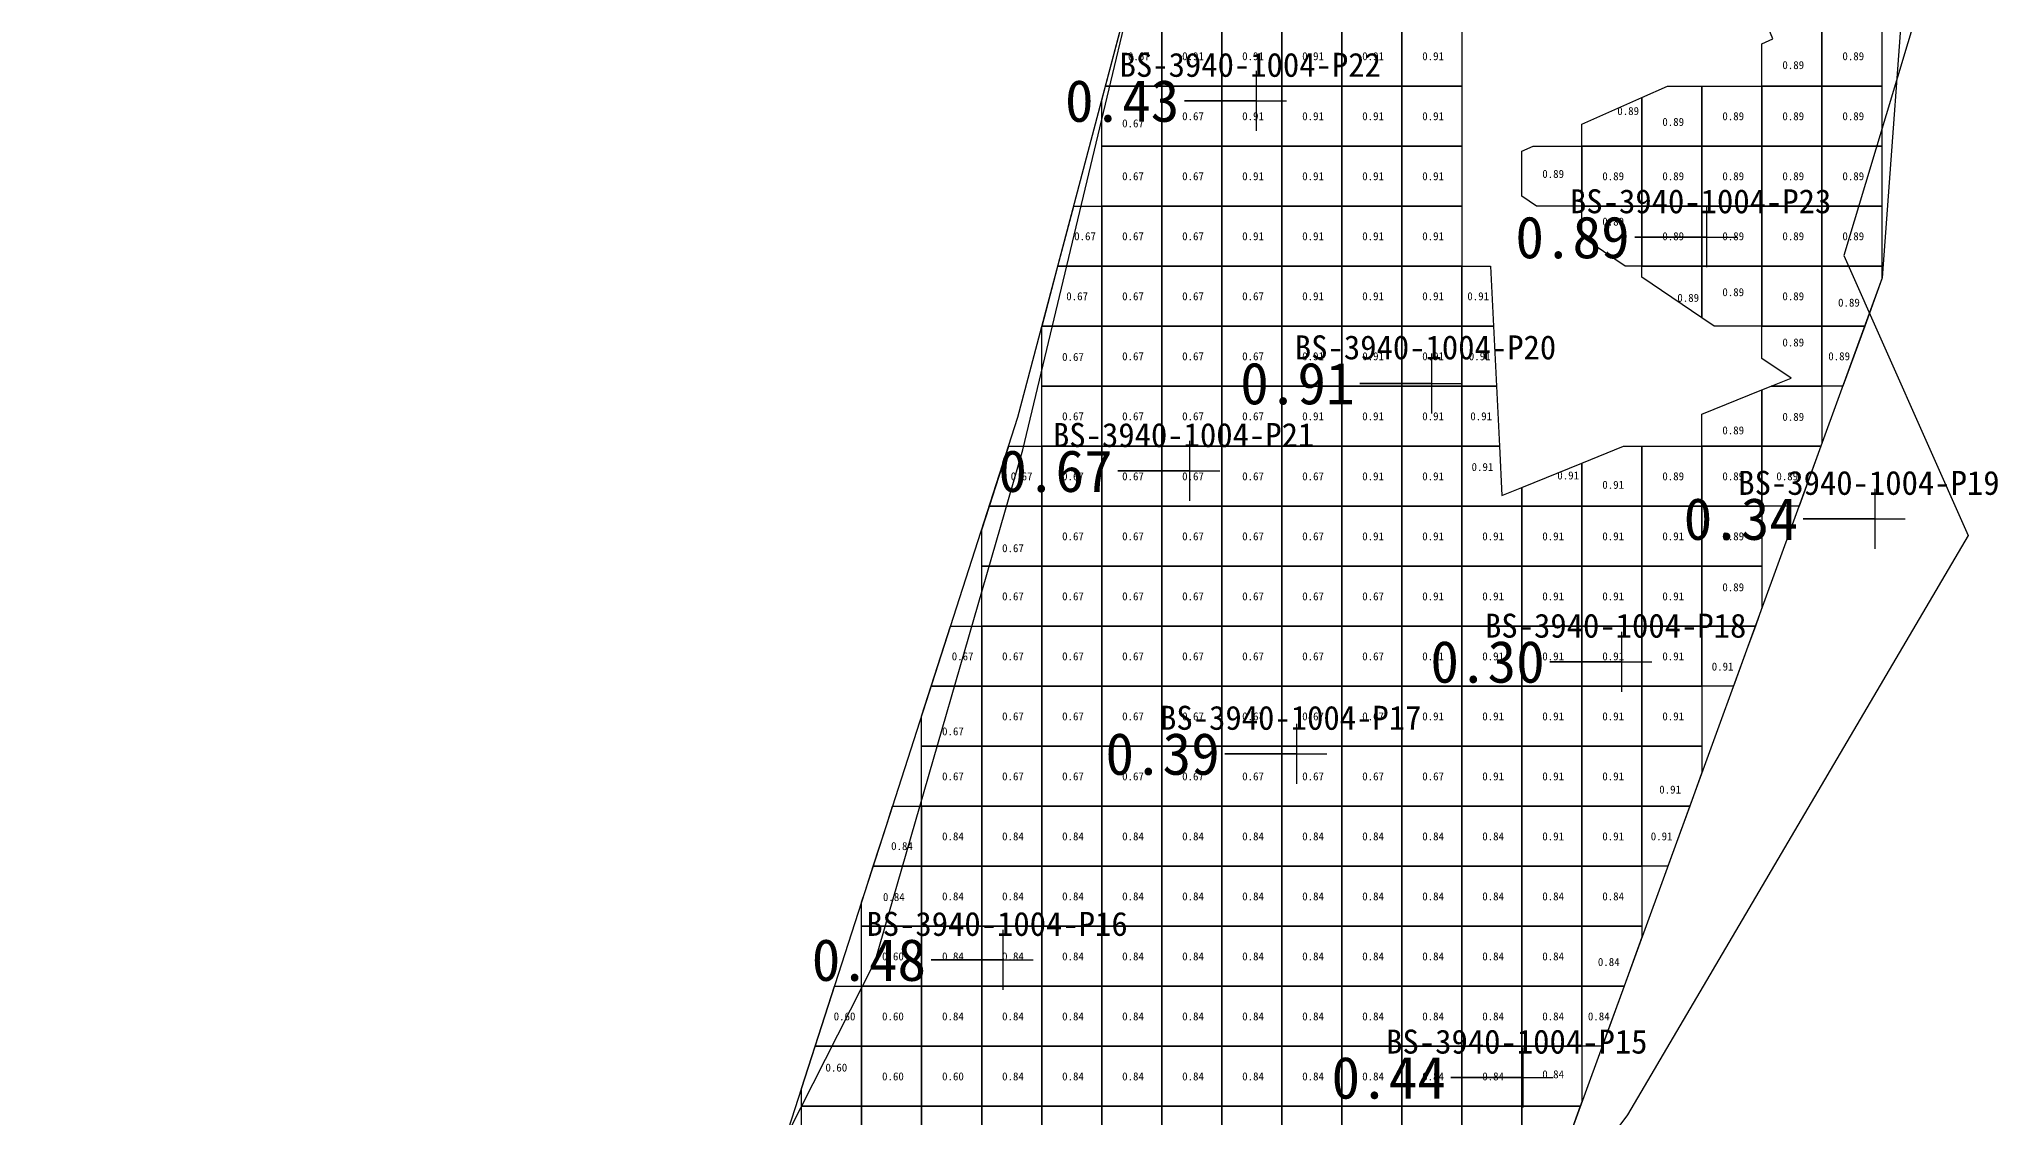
# Model space of a CAD drawing. Header units: metres. Extents: x 470001 to 470179, y 4349637 to 4349749.
# Drawn here: x 470083.89 to 470116.52, y 4349689.95 to 4349707.93 of the extents above; entities that cross this region are included whole.
import ezdxf

# ---------------------------------------------------------------- set-up
doc = ezdxf.new("R2010")
doc.units = ezdxf.units.M
for name, color, linetype in [('0.500-1.000', 4, 'Continuous'), ('点', 7, 'Continuous'), ('爆区方格网', 7, 'Continuous'), ('综合图_历史矿块', 7, 'Continuous'), ('钻孔', 7, 'Continuous')]:
    doc.layers.add(name, color=color, linetype=linetype)
doc.styles.add('CN_TTF', font='simsunb.ttf')

msp = doc.modelspace()

# ---------------------------------------------------------------- linework, layer by layer
at = {"layer": '0.500-1.000', "color": 4, "lineweight": 30}
msp.add_lwpolyline([(470115.02, 4349709.778), (470114.596, 4349703.947), (470112.357, 4349697.804), (470110.9, 4349693.805), (470109.256, 4349689.295), (470107.801, 4349685.302), (470109.44, 4349681.278), (470103.349, 4349671.136), (470102.529, 4349671.263), (470096.438, 4349661.24), (470092.908, 4349655.501), (470087.319, 4349648.986), (470083.889, 4349651.991), (470083.889, 4349651.991), (470087.36, 4349656.288), (470085.709, 4349659.311), (470086.734, 4349659.852), (470090.14, 4349670.42), (470092.357, 4349677.3), (470094.487, 4349683.908), (470097.651, 4349693.726), (470098.004, 4349694.823), (470100.197, 4349701.627), (470101.938, 4349708.218)], dxfattribs=at)
at = {"layer": '点', "color": 138, "true_color": 0x004c4c}
for p, q in [((470104.17, 4349706.399), (470104.17, 4349707.399)), ((470103.67, 4349706.899), (470104.67, 4349706.899)), ((470111.674, 4349704.125), (470111.674, 4349705.125)), ((470111.174, 4349704.625), (470112.174, 4349704.625)), ((470107.09, 4349701.691), (470107.09, 4349702.691)), ((470106.59, 4349702.191), (470107.59, 4349702.191)), ((470103.06, 4349700.231), (470103.06, 4349701.231)), ((470102.56, 4349700.731), (470103.56, 4349700.731)), ((470114.478, 4349699.433), (470114.478, 4349700.433)), ((470113.978, 4349699.933), (470114.978, 4349699.933)), ((470110.258, 4349697.053), (470110.258, 4349698.053)), ((470109.758, 4349697.553), (470110.758, 4349697.553)), ((470104.844, 4349695.518), (470104.844, 4349696.518)), ((470104.344, 4349696.018), (470105.344, 4349696.018)), ((470099.951, 4349692.084), (470099.951, 4349693.084)), ((470099.451, 4349692.584), (470100.451, 4349692.584)), ((470108.611, 4349690.122), (470108.611, 4349691.122)), ((470108.111, 4349690.622), (470109.111, 4349690.622))]:
    msp.add_line(p, q, dxfattribs=at)
at = {"layer": '爆区方格网', "color": 4}
for points in [[(470102.592, 4349708.146), (470102.592, 4349707.146), (470101.655, 4349707.146), (470101.919, 4349708.146), (470102.592, 4349708.146)], [(470102.592, 4349707.146), (470102.592, 4349708.146), (470103.592, 4349708.146), (470103.592, 4349707.146), (470102.592, 4349707.146)], [(470103.592, 4349707.146), (470103.592, 4349708.146), (470104.592, 4349708.146), (470104.592, 4349707.146), (470103.592, 4349707.146)], [(470104.592, 4349707.146), (470104.592, 4349708.146), (470105.592, 4349708.146), (470105.592, 4349707.146), (470104.592, 4349707.146)], [(470105.592, 4349707.146), (470105.592, 4349708.146), (470106.592, 4349708.146), (470106.592, 4349707.146), (470105.592, 4349707.146)], [(470106.592, 4349707.146), (470106.592, 4349708.146), (470107.592, 4349708.146), (470107.592, 4349707.146), (470106.592, 4349707.146)], [(470113.592, 4349708.146), (470113.592, 4349707.146), (470112.592, 4349707.146), (470112.592, 4349707.85), (470112.774, 4349707.931), (470112.682, 4349708.146), (470113.592, 4349708.146)], [(470113.592, 4349707.146), (470113.592, 4349708.146), (470114.592, 4349708.146), (470114.592, 4349707.146), (470113.592, 4349707.146)], [(470102.592, 4349707.146), (470102.592, 4349706.146), (470101.592, 4349706.146), (470101.592, 4349706.908), (470101.655, 4349707.146), (470102.592, 4349707.146)], [(470102.592, 4349706.146), (470102.592, 4349707.146), (470103.592, 4349707.146), (470103.592, 4349706.146), (470102.592, 4349706.146)], [(470103.592, 4349706.146), (470103.592, 4349707.146), (470104.592, 4349707.146), (470104.592, 4349706.146), (470103.592, 4349706.146)], [(470104.592, 4349706.146), (470104.592, 4349707.146), (470105.592, 4349707.146), (470105.592, 4349706.146), (470104.592, 4349706.146)], [(470105.592, 4349706.146), (470105.592, 4349707.146), (470106.592, 4349707.146), (470106.592, 4349706.146), (470105.592, 4349706.146)], [(470106.592, 4349706.146), (470106.592, 4349707.146), (470107.592, 4349707.146), (470107.592, 4349706.146), (470106.592, 4349706.146)], [(470111.592, 4349707.146), (470111.592, 4349706.146), (470110.592, 4349706.146), (470110.592, 4349706.955), (470111.017, 4349707.146), (470111.592, 4349707.146)], [(470111.592, 4349706.146), (470111.592, 4349707.146), (470112.592, 4349707.146), (470112.592, 4349706.146), (470111.592, 4349706.146)], [(470112.592, 4349706.146), (470112.592, 4349707.146), (470113.592, 4349707.146), (470113.592, 4349706.146), (470112.592, 4349706.146)], [(470113.592, 4349706.146), (470113.592, 4349707.146), (470114.592, 4349707.146), (470114.592, 4349706.146), (470113.592, 4349706.146)], [(470110.592, 4349706.146), (470109.592, 4349706.146), (470109.592, 4349706.508), (470110.592, 4349706.955), (470110.592, 4349706.146)], [(470101.592, 4349705.146), (470101.592, 4349706.146), (470102.592, 4349706.146), (470102.592, 4349705.146), (470101.592, 4349705.146)], [(470102.592, 4349705.146), (470102.592, 4349706.146), (470103.592, 4349706.146), (470103.592, 4349705.146), (470102.592, 4349705.146)], [(470103.592, 4349705.146), (470103.592, 4349706.146), (470104.592, 4349706.146), (470104.592, 4349705.146), (470103.592, 4349705.146)], [(470104.592, 4349705.146), (470104.592, 4349706.146), (470105.592, 4349706.146), (470105.592, 4349705.146), (470104.592, 4349705.146)], [(470105.592, 4349705.146), (470105.592, 4349706.146), (470106.592, 4349706.146), (470106.592, 4349705.146), (470105.592, 4349705.146)], [(470106.592, 4349705.146), (470106.592, 4349706.146), (470107.592, 4349706.146), (470107.592, 4349705.146), (470106.592, 4349705.146)], [(470109.592, 4349706.146), (470109.592, 4349705.146), (470108.834, 4349705.146), (470108.592, 4349705.309), (470108.592, 4349706.061), (470108.781, 4349706.146), (470109.592, 4349706.146)], [(470109.592, 4349705.146), (470109.592, 4349706.146), (470110.592, 4349706.146), (470110.592, 4349705.146), (470109.592, 4349705.146)], [(470110.592, 4349705.146), (470110.592, 4349706.146), (470111.592, 4349706.146), (470111.592, 4349705.146), (470110.592, 4349705.146)], [(470111.592, 4349705.146), (470111.592, 4349706.146), (470112.592, 4349706.146), (470112.592, 4349705.146), (470111.592, 4349705.146)], [(470112.592, 4349705.146), (470112.592, 4349706.146), (470113.592, 4349706.146), (470113.592, 4349705.146), (470112.592, 4349705.146)], [(470113.592, 4349705.146), (470113.592, 4349706.146), (470114.592, 4349706.146), (470114.592, 4349705.146), (470113.592, 4349705.146)], [(470101.592, 4349705.146), (470101.592, 4349704.146), (470100.862, 4349704.146), (470101.126, 4349705.146), (470101.592, 4349705.146)], [(470101.592, 4349704.146), (470101.592, 4349705.146), (470102.592, 4349705.146), (470102.592, 4349704.146), (470101.592, 4349704.146)], [(470102.592, 4349704.146), (470102.592, 4349705.146), (470103.592, 4349705.146), (470103.592, 4349704.146), (470102.592, 4349704.146)], [(470103.592, 4349704.146), (470103.592, 4349705.146), (470104.592, 4349705.146), (470104.592, 4349704.146), (470103.592, 4349704.146)], [(470104.592, 4349704.146), (470104.592, 4349705.146), (470105.592, 4349705.146), (470105.592, 4349704.146), (470104.592, 4349704.146)], [(470105.592, 4349704.146), (470105.592, 4349705.146), (470106.592, 4349705.146), (470106.592, 4349704.146), (470105.592, 4349704.146)], [(470106.592, 4349704.146), (470106.592, 4349705.146), (470107.592, 4349705.146), (470107.592, 4349704.146), (470106.592, 4349704.146)], [(470109.592, 4349705.146), (470110.592, 4349705.146), (470110.592, 4349704.146), (470110.314, 4349704.146), (470109.592, 4349704.634), (470109.592, 4349705.146)], [(470110.592, 4349704.146), (470110.592, 4349705.146), (470111.592, 4349705.146), (470111.592, 4349704.146), (470110.592, 4349704.146)], [(470111.592, 4349704.146), (470111.592, 4349705.146), (470112.592, 4349705.146), (470112.592, 4349704.146), (470111.592, 4349704.146)], [(470112.592, 4349704.146), (470112.592, 4349705.146), (470113.592, 4349705.146), (470113.592, 4349704.146), (470112.592, 4349704.146)], [(470113.592, 4349704.146), (470113.592, 4349705.146), (470114.592, 4349705.146), (470114.592, 4349704.146), (470113.592, 4349704.146)], [(470101.592, 4349704.146), (470101.592, 4349703.146), (470100.598, 4349703.146), (470100.862, 4349704.146), (470101.592, 4349704.146)], [(470101.592, 4349703.146), (470101.592, 4349704.146), (470102.592, 4349704.146), (470102.592, 4349703.146), (470101.592, 4349703.146)], [(470102.592, 4349703.146), (470102.592, 4349704.146), (470103.592, 4349704.146), (470103.592, 4349703.146), (470102.592, 4349703.146)], [(470103.592, 4349703.146), (470103.592, 4349704.146), (470104.592, 4349704.146), (470104.592, 4349703.146), (470103.592, 4349703.146)], [(470104.592, 4349703.146), (470104.592, 4349704.146), (470105.592, 4349704.146), (470105.592, 4349703.146), (470104.592, 4349703.146)], [(470105.592, 4349703.146), (470105.592, 4349704.146), (470106.592, 4349704.146), (470106.592, 4349703.146), (470105.592, 4349703.146)], [(470106.592, 4349703.146), (470106.592, 4349704.146), (470107.592, 4349704.146), (470107.592, 4349703.146), (470106.592, 4349703.146)], [(470107.592, 4349703.146), (470107.592, 4349704.146), (470108.069, 4349704.146), (470108.119, 4349703.146), (470107.592, 4349703.146)], [(470110.592, 4349704.146), (470111.592, 4349704.146), (470111.592, 4349703.282), (470110.592, 4349703.958), (470110.592, 4349704.146)], [(470111.592, 4349704.146), (470112.592, 4349704.146), (470112.592, 4349703.146), (470111.794, 4349703.146), (470111.592, 4349703.282), (470111.592, 4349704.146)], [(470112.592, 4349703.146), (470112.592, 4349704.146), (470113.592, 4349704.146), (470113.592, 4349703.146), (470112.592, 4349703.146)], [(470113.592, 4349703.146), (470113.592, 4349704.146), (470114.592, 4349704.146), (470114.592, 4349703.935), (470114.304, 4349703.146), (470113.592, 4349703.146)], [(470101.592, 4349703.146), (470101.592, 4349702.146), (470100.592, 4349702.146), (470100.592, 4349703.122), (470100.598, 4349703.146), (470101.592, 4349703.146)], [(470101.592, 4349702.146), (470101.592, 4349703.146), (470102.592, 4349703.146), (470102.592, 4349702.146), (470101.592, 4349702.146)], [(470102.592, 4349702.146), (470102.592, 4349703.146), (470103.592, 4349703.146), (470103.592, 4349702.146), (470102.592, 4349702.146)], [(470103.592, 4349702.146), (470103.592, 4349703.146), (470104.592, 4349703.146), (470104.592, 4349702.146), (470103.592, 4349702.146)], [(470104.592, 4349702.146), (470104.592, 4349703.146), (470105.592, 4349703.146), (470105.592, 4349702.146), (470104.592, 4349702.146)], [(470105.592, 4349702.146), (470105.592, 4349703.146), (470106.592, 4349703.146), (470106.592, 4349702.146), (470105.592, 4349702.146)], [(470106.592, 4349702.146), (470106.592, 4349703.146), (470107.592, 4349703.146), (470107.592, 4349702.146), (470106.592, 4349702.146)], [(470107.592, 4349702.146), (470107.592, 4349703.146), (470108.119, 4349703.146), (470108.169, 4349702.146), (470107.592, 4349702.146)], [(470112.592, 4349703.146), (470113.592, 4349703.146), (470113.592, 4349702.146), (470112.748, 4349702.146), (470113.076, 4349702.279), (470112.592, 4349702.606), (470112.592, 4349703.146)], [(470113.592, 4349702.146), (470113.592, 4349703.146), (470114.304, 4349703.146), (470113.94, 4349702.146), (470113.592, 4349702.146)], [(470100.592, 4349701.146), (470100.592, 4349702.146), (470101.592, 4349702.146), (470101.592, 4349701.146), (470100.592, 4349701.146)], [(470101.592, 4349701.146), (470101.592, 4349702.146), (470102.592, 4349702.146), (470102.592, 4349701.146), (470101.592, 4349701.146)], [(470102.592, 4349701.146), (470102.592, 4349702.146), (470103.592, 4349702.146), (470103.592, 4349701.146), (470102.592, 4349701.146)], [(470103.592, 4349701.146), (470103.592, 4349702.146), (470104.592, 4349702.146), (470104.592, 4349701.146), (470103.592, 4349701.146)], [(470104.592, 4349701.146), (470104.592, 4349702.146), (470105.592, 4349702.146), (470105.592, 4349701.146), (470104.592, 4349701.146)], [(470105.592, 4349701.146), (470105.592, 4349702.146), (470106.592, 4349702.146), (470106.592, 4349701.146), (470105.592, 4349701.146)], [(470106.592, 4349701.146), (470106.592, 4349702.146), (470107.592, 4349702.146), (470107.592, 4349701.146), (470106.592, 4349701.146)], [(470107.592, 4349701.146), (470107.592, 4349702.146), (470108.169, 4349702.146), (470108.218, 4349701.146), (470107.592, 4349701.146)], [(470112.592, 4349701.146), (470111.592, 4349701.146), (470111.592, 4349701.676), (470112.592, 4349702.082), (470112.592, 4349701.146)], [(470113.592, 4349702.146), (470113.592, 4349701.191), (470113.575, 4349701.146), (470112.592, 4349701.146), (470112.592, 4349702.082), (470112.748, 4349702.146), (470113.592, 4349702.146)], [(470100.592, 4349701.146), (470100.592, 4349700.146), (470099.72, 4349700.146), (470100.042, 4349701.146), (470100.592, 4349701.146)], [(470100.592, 4349700.146), (470100.592, 4349701.146), (470101.592, 4349701.146), (470101.592, 4349700.146), (470100.592, 4349700.146)], [(470101.592, 4349700.146), (470101.592, 4349701.146), (470102.592, 4349701.146), (470102.592, 4349700.146), (470101.592, 4349700.146)], [(470102.592, 4349700.146), (470102.592, 4349701.146), (470103.592, 4349701.146), (470103.592, 4349700.146), (470102.592, 4349700.146)], [(470103.592, 4349700.146), (470103.592, 4349701.146), (470104.592, 4349701.146), (470104.592, 4349700.146), (470103.592, 4349700.146)], [(470104.592, 4349700.146), (470104.592, 4349701.146), (470105.592, 4349701.146), (470105.592, 4349700.146), (470104.592, 4349700.146)], [(470105.592, 4349700.146), (470105.592, 4349701.146), (470106.592, 4349701.146), (470106.592, 4349700.146), (470105.592, 4349700.146)], [(470106.592, 4349700.146), (470106.592, 4349701.146), (470107.592, 4349701.146), (470107.592, 4349700.146), (470106.592, 4349700.146)], [(470108.592, 4349700.146), (470107.592, 4349700.146), (470107.592, 4349701.146), (470108.218, 4349701.146), (470108.259, 4349700.321), (470108.592, 4349700.457), (470108.592, 4349700.146)], [(470110.592, 4349701.146), (470110.592, 4349700.146), (470109.592, 4349700.146), (470109.592, 4349700.863), (470110.287, 4349701.146), (470110.592, 4349701.146)], [(470110.592, 4349700.146), (470110.592, 4349701.146), (470111.592, 4349701.146), (470111.592, 4349700.146), (470110.592, 4349700.146)], [(470111.592, 4349700.146), (470111.592, 4349701.146), (470112.592, 4349701.146), (470112.592, 4349700.146), (470111.592, 4349700.146)], [(470112.592, 4349700.146), (470112.592, 4349701.146), (470113.575, 4349701.146), (470113.211, 4349700.146), (470112.592, 4349700.146)], [(470109.592, 4349700.146), (470108.592, 4349700.146), (470108.592, 4349700.457), (470109.592, 4349700.863), (470109.592, 4349700.146)], [(470100.592, 4349700.146), (470100.592, 4349699.146), (470099.592, 4349699.146), (470099.592, 4349699.75), (470099.72, 4349700.146), (470100.592, 4349700.146)], [(470100.592, 4349699.146), (470100.592, 4349700.146), (470101.592, 4349700.146), (470101.592, 4349699.146), (470100.592, 4349699.146)], [(470101.592, 4349699.146), (470101.592, 4349700.146), (470102.592, 4349700.146), (470102.592, 4349699.146), (470101.592, 4349699.146)], [(470102.592, 4349699.146), (470102.592, 4349700.146), (470103.592, 4349700.146), (470103.592, 4349699.146), (470102.592, 4349699.146)], [(470103.592, 4349699.146), (470103.592, 4349700.146), (470104.592, 4349700.146), (470104.592, 4349699.146), (470103.592, 4349699.146)], [(470104.592, 4349699.146), (470104.592, 4349700.146), (470105.592, 4349700.146), (470105.592, 4349699.146), (470104.592, 4349699.146)], [(470105.592, 4349699.146), (470105.592, 4349700.146), (470106.592, 4349700.146), (470106.592, 4349699.146), (470105.592, 4349699.146)], [(470106.592, 4349699.146), (470106.592, 4349700.146), (470107.592, 4349700.146), (470107.592, 4349699.146), (470106.592, 4349699.146)], [(470107.592, 4349699.146), (470107.592, 4349700.146), (470108.592, 4349700.146), (470108.592, 4349699.146), (470107.592, 4349699.146)], [(470108.592, 4349699.146), (470108.592, 4349700.146), (470109.592, 4349700.146), (470109.592, 4349699.146), (470108.592, 4349699.146)], [(470109.592, 4349699.146), (470109.592, 4349700.146), (470110.592, 4349700.146), (470110.592, 4349699.146), (470109.592, 4349699.146)], [(470110.592, 4349699.146), (470110.592, 4349700.146), (470111.592, 4349700.146), (470111.592, 4349699.146), (470110.592, 4349699.146)], [(470111.592, 4349699.146), (470111.592, 4349700.146), (470112.592, 4349700.146), (470112.592, 4349699.146), (470111.592, 4349699.146)], [(470099.592, 4349698.146), (470099.592, 4349699.146), (470100.592, 4349699.146), (470100.592, 4349698.146), (470099.592, 4349698.146)], [(470100.592, 4349698.146), (470100.592, 4349699.146), (470101.592, 4349699.146), (470101.592, 4349698.146), (470100.592, 4349698.146)], [(470101.592, 4349698.146), (470101.592, 4349699.146), (470102.592, 4349699.146), (470102.592, 4349698.146), (470101.592, 4349698.146)], [(470102.592, 4349698.146), (470102.592, 4349699.146), (470103.592, 4349699.146), (470103.592, 4349698.146), (470102.592, 4349698.146)], [(470103.592, 4349698.146), (470103.592, 4349699.146), (470104.592, 4349699.146), (470104.592, 4349698.146), (470103.592, 4349698.146)], [(470104.592, 4349698.146), (470104.592, 4349699.146), (470105.592, 4349699.146), (470105.592, 4349698.146), (470104.592, 4349698.146)], [(470105.592, 4349698.146), (470105.592, 4349699.146), (470106.592, 4349699.146), (470106.592, 4349698.146), (470105.592, 4349698.146)], [(470106.592, 4349698.146), (470106.592, 4349699.146), (470107.592, 4349699.146), (470107.592, 4349698.146), (470106.592, 4349698.146)], [(470107.592, 4349698.146), (470107.592, 4349699.146), (470108.592, 4349699.146), (470108.592, 4349698.146), (470107.592, 4349698.146)], [(470108.592, 4349698.146), (470108.592, 4349699.146), (470109.592, 4349699.146), (470109.592, 4349698.146), (470108.592, 4349698.146)], [(470109.592, 4349698.146), (470109.592, 4349699.146), (470110.592, 4349699.146), (470110.592, 4349698.146), (470109.592, 4349698.146)], [(470110.592, 4349698.146), (470110.592, 4349699.146), (470111.592, 4349699.146), (470111.592, 4349698.146), (470110.592, 4349698.146)], [(470111.592, 4349698.146), (470111.592, 4349699.146), (470112.592, 4349699.146), (470112.592, 4349698.448), (470112.482, 4349698.146), (470111.592, 4349698.146)], [(470099.592, 4349698.146), (470099.592, 4349697.146), (470098.753, 4349697.146), (470099.075, 4349698.146), (470099.592, 4349698.146)], [(470099.592, 4349697.146), (470099.592, 4349698.146), (470100.592, 4349698.146), (470100.592, 4349697.146), (470099.592, 4349697.146)], [(470100.592, 4349697.146), (470100.592, 4349698.146), (470101.592, 4349698.146), (470101.592, 4349697.146), (470100.592, 4349697.146)], [(470101.592, 4349697.146), (470101.592, 4349698.146), (470102.592, 4349698.146), (470102.592, 4349697.146), (470101.592, 4349697.146)], [(470102.592, 4349697.146), (470102.592, 4349698.146), (470103.592, 4349698.146), (470103.592, 4349697.146), (470102.592, 4349697.146)], [(470103.592, 4349697.146), (470103.592, 4349698.146), (470104.592, 4349698.146), (470104.592, 4349697.146), (470103.592, 4349697.146)], [(470104.592, 4349697.146), (470104.592, 4349698.146), (470105.592, 4349698.146), (470105.592, 4349697.146), (470104.592, 4349697.146)], [(470105.592, 4349697.146), (470105.592, 4349698.146), (470106.592, 4349698.146), (470106.592, 4349697.146), (470105.592, 4349697.146)], [(470106.592, 4349697.146), (470106.592, 4349698.146), (470107.592, 4349698.146), (470107.592, 4349697.146), (470106.592, 4349697.146)], [(470107.592, 4349697.146), (470107.592, 4349698.146), (470108.592, 4349698.146), (470108.592, 4349697.146), (470107.592, 4349697.146)], [(470108.592, 4349697.146), (470108.592, 4349698.146), (470109.592, 4349698.146), (470109.592, 4349697.146), (470108.592, 4349697.146)], [(470109.592, 4349697.146), (470109.592, 4349698.146), (470110.592, 4349698.146), (470110.592, 4349697.146), (470109.592, 4349697.146)], [(470110.592, 4349697.146), (470110.592, 4349698.146), (470111.592, 4349698.146), (470111.592, 4349697.146), (470110.592, 4349697.146)], [(470111.592, 4349697.146), (470111.592, 4349698.146), (470112.482, 4349698.146), (470112.357, 4349697.804), (470112.117, 4349697.146), (470111.592, 4349697.146)], [(470099.592, 4349697.146), (470099.592, 4349696.146), (470098.592, 4349696.146), (470098.592, 4349696.647), (470098.753, 4349697.146), (470099.592, 4349697.146)], [(470099.592, 4349696.146), (470099.592, 4349697.146), (470100.592, 4349697.146), (470100.592, 4349696.146), (470099.592, 4349696.146)], [(470100.592, 4349696.146), (470100.592, 4349697.146), (470101.592, 4349697.146), (470101.592, 4349696.146), (470100.592, 4349696.146)], [(470101.592, 4349696.146), (470101.592, 4349697.146), (470102.592, 4349697.146), (470102.592, 4349696.146), (470101.592, 4349696.146)], [(470102.592, 4349696.146), (470102.592, 4349697.146), (470103.592, 4349697.146), (470103.592, 4349696.146), (470102.592, 4349696.146)], [(470103.592, 4349696.146), (470103.592, 4349697.146), (470104.592, 4349697.146), (470104.592, 4349696.146), (470103.592, 4349696.146)], [(470104.592, 4349696.146), (470104.592, 4349697.146), (470105.592, 4349697.146), (470105.592, 4349696.146), (470104.592, 4349696.146)], [(470105.592, 4349696.146), (470105.592, 4349697.146), (470106.592, 4349697.146), (470106.592, 4349696.146), (470105.592, 4349696.146)], [(470106.592, 4349696.146), (470106.592, 4349697.146), (470107.592, 4349697.146), (470107.592, 4349696.146), (470106.592, 4349696.146)], [(470107.592, 4349696.146), (470107.592, 4349697.146), (470108.592, 4349697.146), (470108.592, 4349696.146), (470107.592, 4349696.146)], [(470108.592, 4349696.146), (470108.592, 4349697.146), (470109.592, 4349697.146), (470109.592, 4349696.146), (470108.592, 4349696.146)], [(470109.592, 4349696.146), (470109.592, 4349697.146), (470110.592, 4349697.146), (470110.592, 4349696.146), (470109.592, 4349696.146)], [(470110.592, 4349696.146), (470110.592, 4349697.146), (470111.592, 4349697.146), (470111.592, 4349696.146), (470110.592, 4349696.146)], [(470098.592, 4349695.146), (470098.592, 4349696.146), (470099.592, 4349696.146), (470099.592, 4349695.146), (470098.592, 4349695.146)], [(470099.592, 4349695.146), (470099.592, 4349696.146), (470100.592, 4349696.146), (470100.592, 4349695.146), (470099.592, 4349695.146)], [(470100.592, 4349695.146), (470100.592, 4349696.146), (470101.592, 4349696.146), (470101.592, 4349695.146), (470100.592, 4349695.146)], [(470101.592, 4349695.146), (470101.592, 4349696.146), (470102.592, 4349696.146), (470102.592, 4349695.146), (470101.592, 4349695.146)], [(470102.592, 4349695.146), (470102.592, 4349696.146), (470103.592, 4349696.146), (470103.592, 4349695.146), (470102.592, 4349695.146)], [(470103.592, 4349695.146), (470103.592, 4349696.146), (470104.592, 4349696.146), (470104.592, 4349695.146), (470103.592, 4349695.146)], [(470104.592, 4349695.146), (470104.592, 4349696.146), (470105.592, 4349696.146), (470105.592, 4349695.146), (470104.592, 4349695.146)], [(470105.592, 4349695.146), (470105.592, 4349696.146), (470106.592, 4349696.146), (470106.592, 4349695.146), (470105.592, 4349695.146)], [(470106.592, 4349695.146), (470106.592, 4349696.146), (470107.592, 4349696.146), (470107.592, 4349695.146), (470106.592, 4349695.146)], [(470107.592, 4349695.146), (470107.592, 4349696.146), (470108.592, 4349696.146), (470108.592, 4349695.146), (470107.592, 4349695.146)], [(470108.592, 4349695.146), (470108.592, 4349696.146), (470109.592, 4349696.146), (470109.592, 4349695.146), (470108.592, 4349695.146)], [(470109.592, 4349695.146), (470109.592, 4349696.146), (470110.592, 4349696.146), (470110.592, 4349695.146), (470109.592, 4349695.146)], [(470110.592, 4349695.146), (470110.592, 4349696.146), (470111.592, 4349696.146), (470111.592, 4349695.704), (470111.388, 4349695.146), (470110.592, 4349695.146)], [(470098.592, 4349695.146), (470098.592, 4349694.146), (470097.786, 4349694.146), (470098.004, 4349694.823), (470098.108, 4349695.146), (470098.592, 4349695.146)], [(470098.592, 4349694.146), (470098.592, 4349695.146), (470099.592, 4349695.146), (470099.592, 4349694.146), (470098.592, 4349694.146)], [(470099.592, 4349694.146), (470099.592, 4349695.146), (470100.592, 4349695.146), (470100.592, 4349694.146), (470099.592, 4349694.146)], [(470100.592, 4349694.146), (470100.592, 4349695.146), (470101.592, 4349695.146), (470101.592, 4349694.146), (470100.592, 4349694.146)], [(470101.592, 4349694.146), (470101.592, 4349695.146), (470102.592, 4349695.146), (470102.592, 4349694.146), (470101.592, 4349694.146)], [(470102.592, 4349694.146), (470102.592, 4349695.146), (470103.592, 4349695.146), (470103.592, 4349694.146), (470102.592, 4349694.146)], [(470103.592, 4349694.146), (470103.592, 4349695.146), (470104.592, 4349695.146), (470104.592, 4349694.146), (470103.592, 4349694.146)], [(470104.592, 4349694.146), (470104.592, 4349695.146), (470105.592, 4349695.146), (470105.592, 4349694.146), (470104.592, 4349694.146)], [(470105.592, 4349694.146), (470105.592, 4349695.146), (470106.592, 4349695.146), (470106.592, 4349694.146), (470105.592, 4349694.146)], [(470106.592, 4349694.146), (470106.592, 4349695.146), (470107.592, 4349695.146), (470107.592, 4349694.146), (470106.592, 4349694.146)], [(470107.592, 4349694.146), (470107.592, 4349695.146), (470108.592, 4349695.146), (470108.592, 4349694.146), (470107.592, 4349694.146)], [(470108.592, 4349694.146), (470108.592, 4349695.146), (470109.592, 4349695.146), (470109.592, 4349694.146), (470108.592, 4349694.146)], [(470109.592, 4349694.146), (470109.592, 4349695.146), (470110.592, 4349695.146), (470110.592, 4349694.146), (470109.592, 4349694.146)], [(470110.592, 4349694.146), (470110.592, 4349695.146), (470111.388, 4349695.146), (470111.024, 4349694.146), (470110.592, 4349694.146)], [(470098.592, 4349694.146), (470098.592, 4349693.146), (470097.592, 4349693.146), (470097.592, 4349693.544), (470097.651, 4349693.726), (470097.786, 4349694.146), (470098.592, 4349694.146)], [(470098.592, 4349693.146), (470098.592, 4349694.146), (470099.592, 4349694.146), (470099.592, 4349693.146), (470098.592, 4349693.146)], [(470099.592, 4349693.146), (470099.592, 4349694.146), (470100.592, 4349694.146), (470100.592, 4349693.146), (470099.592, 4349693.146)], [(470100.592, 4349693.146), (470100.592, 4349694.146), (470101.592, 4349694.146), (470101.592, 4349693.146), (470100.592, 4349693.146)], [(470101.592, 4349693.146), (470101.592, 4349694.146), (470102.592, 4349694.146), (470102.592, 4349693.146), (470101.592, 4349693.146)], [(470102.592, 4349693.146), (470102.592, 4349694.146), (470103.592, 4349694.146), (470103.592, 4349693.146), (470102.592, 4349693.146)], [(470103.592, 4349693.146), (470103.592, 4349694.146), (470104.592, 4349694.146), (470104.592, 4349693.146), (470103.592, 4349693.146)], [(470104.592, 4349693.146), (470104.592, 4349694.146), (470105.592, 4349694.146), (470105.592, 4349693.146), (470104.592, 4349693.146)], [(470105.592, 4349693.146), (470105.592, 4349694.146), (470106.592, 4349694.146), (470106.592, 4349693.146), (470105.592, 4349693.146)], [(470106.592, 4349693.146), (470106.592, 4349694.146), (470107.592, 4349694.146), (470107.592, 4349693.146), (470106.592, 4349693.146)], [(470107.592, 4349693.146), (470107.592, 4349694.146), (470108.592, 4349694.146), (470108.592, 4349693.146), (470107.592, 4349693.146)], [(470108.592, 4349693.146), (470108.592, 4349694.146), (470109.592, 4349694.146), (470109.592, 4349693.146), (470108.592, 4349693.146)], [(470109.592, 4349693.146), (470109.592, 4349694.146), (470110.592, 4349694.146), (470110.592, 4349693.146), (470109.592, 4349693.146)], [(470097.592, 4349692.146), (470097.592, 4349693.146), (470098.592, 4349693.146), (470098.592, 4349692.146), (470097.592, 4349692.146)], [(470098.592, 4349692.146), (470098.592, 4349693.146), (470099.592, 4349693.146), (470099.592, 4349692.146), (470098.592, 4349692.146)], [(470099.592, 4349692.146), (470099.592, 4349693.146), (470100.592, 4349693.146), (470100.592, 4349692.146), (470099.592, 4349692.146)], [(470100.592, 4349692.146), (470100.592, 4349693.146), (470101.592, 4349693.146), (470101.592, 4349692.146), (470100.592, 4349692.146)], [(470101.592, 4349692.146), (470101.592, 4349693.146), (470102.592, 4349693.146), (470102.592, 4349692.146), (470101.592, 4349692.146)], [(470102.592, 4349692.146), (470102.592, 4349693.146), (470103.592, 4349693.146), (470103.592, 4349692.146), (470102.592, 4349692.146)], [(470103.592, 4349692.146), (470103.592, 4349693.146), (470104.592, 4349693.146), (470104.592, 4349692.146), (470103.592, 4349692.146)], [(470104.592, 4349692.146), (470104.592, 4349693.146), (470105.592, 4349693.146), (470105.592, 4349692.146), (470104.592, 4349692.146)], [(470105.592, 4349692.146), (470105.592, 4349693.146), (470106.592, 4349693.146), (470106.592, 4349692.146), (470105.592, 4349692.146)], [(470106.592, 4349692.146), (470106.592, 4349693.146), (470107.592, 4349693.146), (470107.592, 4349692.146), (470106.592, 4349692.146)], [(470107.592, 4349692.146), (470107.592, 4349693.146), (470108.592, 4349693.146), (470108.592, 4349692.146), (470107.592, 4349692.146)], [(470108.592, 4349692.146), (470108.592, 4349693.146), (470109.592, 4349693.146), (470109.592, 4349692.146), (470108.592, 4349692.146)], [(470109.592, 4349692.146), (470109.592, 4349693.146), (470110.592, 4349693.146), (470110.592, 4349692.96), (470110.295, 4349692.146), (470109.592, 4349692.146)], [(470097.592, 4349692.146), (470097.592, 4349691.146), (470096.819, 4349691.146), (470097.141, 4349692.146), (470097.592, 4349692.146)], [(470097.592, 4349691.146), (470097.592, 4349692.146), (470098.592, 4349692.146), (470098.592, 4349691.146), (470097.592, 4349691.146)], [(470098.592, 4349691.146), (470098.592, 4349692.146), (470099.592, 4349692.146), (470099.592, 4349691.146), (470098.592, 4349691.146)], [(470099.592, 4349691.146), (470099.592, 4349692.146), (470100.592, 4349692.146), (470100.592, 4349691.146), (470099.592, 4349691.146)], [(470100.592, 4349691.146), (470100.592, 4349692.146), (470101.592, 4349692.146), (470101.592, 4349691.146), (470100.592, 4349691.146)], [(470101.592, 4349691.146), (470101.592, 4349692.146), (470102.592, 4349692.146), (470102.592, 4349691.146), (470101.592, 4349691.146)], [(470102.592, 4349691.146), (470102.592, 4349692.146), (470103.592, 4349692.146), (470103.592, 4349691.146), (470102.592, 4349691.146)], [(470103.592, 4349691.146), (470103.592, 4349692.146), (470104.592, 4349692.146), (470104.592, 4349691.146), (470103.592, 4349691.146)], [(470104.592, 4349691.146), (470104.592, 4349692.146), (470105.592, 4349692.146), (470105.592, 4349691.146), (470104.592, 4349691.146)], [(470105.592, 4349691.146), (470105.592, 4349692.146), (470106.592, 4349692.146), (470106.592, 4349691.146), (470105.592, 4349691.146)], [(470106.592, 4349691.146), (470106.592, 4349692.146), (470107.592, 4349692.146), (470107.592, 4349691.146), (470106.592, 4349691.146)], [(470107.592, 4349691.146), (470107.592, 4349692.146), (470108.592, 4349692.146), (470108.592, 4349691.146), (470107.592, 4349691.146)], [(470108.592, 4349691.146), (470108.592, 4349692.146), (470109.592, 4349692.146), (470109.592, 4349691.146), (470108.592, 4349691.146)], [(470109.592, 4349691.146), (470109.592, 4349692.146), (470110.295, 4349692.146), (470109.93, 4349691.146), (470109.592, 4349691.146)], [(470097.592, 4349691.146), (470097.592, 4349690.146), (470096.592, 4349690.146), (470096.592, 4349690.441), (470096.819, 4349691.146), (470097.592, 4349691.146)], [(470097.592, 4349690.146), (470097.592, 4349691.146), (470098.592, 4349691.146), (470098.592, 4349690.146), (470097.592, 4349690.146)], [(470098.592, 4349690.146), (470098.592, 4349691.146), (470099.592, 4349691.146), (470099.592, 4349690.146), (470098.592, 4349690.146)], [(470099.592, 4349690.146), (470099.592, 4349691.146), (470100.592, 4349691.146), (470100.592, 4349690.146), (470099.592, 4349690.146)], [(470100.592, 4349690.146), (470100.592, 4349691.146), (470101.592, 4349691.146), (470101.592, 4349690.146), (470100.592, 4349690.146)], [(470101.592, 4349690.146), (470101.592, 4349691.146), (470102.592, 4349691.146), (470102.592, 4349690.146), (470101.592, 4349690.146)], [(470102.592, 4349690.146), (470102.592, 4349691.146), (470103.592, 4349691.146), (470103.592, 4349690.146), (470102.592, 4349690.146)], [(470103.592, 4349690.146), (470103.592, 4349691.146), (470104.592, 4349691.146), (470104.592, 4349690.146), (470103.592, 4349690.146)], [(470104.592, 4349690.146), (470104.592, 4349691.146), (470105.592, 4349691.146), (470105.592, 4349690.146), (470104.592, 4349690.146)], [(470105.592, 4349690.146), (470105.592, 4349691.146), (470106.592, 4349691.146), (470106.592, 4349690.146), (470105.592, 4349690.146)], [(470106.592, 4349690.146), (470106.592, 4349691.146), (470107.592, 4349691.146), (470107.592, 4349690.146), (470106.592, 4349690.146)], [(470107.592, 4349690.146), (470107.592, 4349691.146), (470108.592, 4349691.146), (470108.592, 4349690.146), (470107.592, 4349690.146)], [(470108.592, 4349690.146), (470108.592, 4349691.146), (470109.592, 4349691.146), (470109.592, 4349690.217), (470109.566, 4349690.146), (470108.592, 4349690.146)], [(470096.592, 4349689.146), (470096.592, 4349690.146), (470097.592, 4349690.146), (470097.592, 4349689.146), (470096.592, 4349689.146)], [(470097.592, 4349689.146), (470097.592, 4349690.146), (470098.592, 4349690.146), (470098.592, 4349689.146), (470097.592, 4349689.146)], [(470098.592, 4349689.146), (470098.592, 4349690.146), (470099.592, 4349690.146), (470099.592, 4349689.146), (470098.592, 4349689.146)], [(470099.592, 4349689.146), (470099.592, 4349690.146), (470100.592, 4349690.146), (470100.592, 4349689.146), (470099.592, 4349689.146)], [(470100.592, 4349689.146), (470100.592, 4349690.146), (470101.592, 4349690.146), (470101.592, 4349689.146), (470100.592, 4349689.146)], [(470101.592, 4349689.146), (470101.592, 4349690.146), (470102.592, 4349690.146), (470102.592, 4349689.146), (470101.592, 4349689.146)], [(470102.592, 4349689.146), (470102.592, 4349690.146), (470103.592, 4349690.146), (470103.592, 4349689.146), (470102.592, 4349689.146)], [(470103.592, 4349689.146), (470103.592, 4349690.146), (470104.592, 4349690.146), (470104.592, 4349689.146), (470103.592, 4349689.146)], [(470104.592, 4349689.146), (470104.592, 4349690.146), (470105.592, 4349690.146), (470105.592, 4349689.146), (470104.592, 4349689.146)], [(470105.592, 4349689.146), (470105.592, 4349690.146), (470106.592, 4349690.146), (470106.592, 4349689.146), (470105.592, 4349689.146)], [(470106.592, 4349689.146), (470106.592, 4349690.146), (470107.592, 4349690.146), (470107.592, 4349689.146), (470106.592, 4349689.146)], [(470107.592, 4349689.146), (470107.592, 4349690.146), (470108.592, 4349690.146), (470108.592, 4349689.146), (470107.592, 4349689.146)], [(470108.592, 4349689.146), (470108.592, 4349690.146), (470109.566, 4349690.146), (470109.256, 4349689.295), (470109.201, 4349689.146), (470108.592, 4349689.146)]]:
    msp.add_lwpolyline(points, close=True, dxfattribs=at)
at = {"layer": '综合图_历史矿块', "color": 9}
msp.add_lwpolyline([(470115.919, 4349710.845), (470113.957, 4349704.321), (470116.025, 4349699.654), (470110.352, 4349690.002), (470106.057, 4349684.275), (470101.206, 4349674.834), (470100.543, 4349667.995), (470098.071, 4349670.29), (470095.247, 4349667.068), (470093.614, 4349664.11), (470090.823, 4349662.009), (470090.823, 4349662.009), (470088.803, 4349666.427), (470090.728, 4349672.913), (470092.958, 4349680.036), (470094.717, 4349686.447), (470097.817, 4349692.565), (470100.278, 4349701.085), (470103.459, 4349714.397)], dxfattribs=at)
at = {"layer": '钻孔', "color": 8, "lineweight": 35}
for p, q in [((470104.17, 4349706.899), (470102.97, 4349706.899)), ((470114.478, 4349699.933), (470113.278, 4349699.933)), ((470110.258, 4349697.553), (470109.058, 4349697.553)), ((470104.844, 4349696.018), (470103.644, 4349696.018)), ((470099.951, 4349692.584), (470098.751, 4349692.584)), ((470108.611, 4349690.622), (470107.411, 4349690.622))]:
    msp.add_line(p, q, dxfattribs=at)
at = {"layer": '钻孔', "color": 4, "lineweight": 35}
for p, q in [((470111.674, 4349704.625), (470110.474, 4349704.625)), ((470107.09, 4349702.191), (470105.89, 4349702.191)), ((470103.06, 4349700.731), (470101.86, 4349700.731))]:
    msp.add_line(p, q, dxfattribs=at)

# ---------------------------------------------------------------- texts
at = {"color": 4, "style": 'CN_TTF'}
for s, p in [('0.67', (470102.029, 4349707.576)), ('0.91', (470102.932, 4349707.576)), ('0.91', (470103.932, 4349707.576)), ('0.91', (470104.932, 4349707.576)), ('0.91', (470105.932, 4349707.576)), ('0.91', (470106.932, 4349707.576)), ('0.89', (470112.932, 4349707.428)), ('0.89', (470113.932, 4349707.576)), ('0.67', (470101.932, 4349706.457)), ('0.67', (470102.932, 4349706.576)), ('0.91', (470103.932, 4349706.576)), ('0.91', (470104.932, 4349706.576)), ('0.91', (470105.932, 4349706.576)), ('0.91', (470106.932, 4349706.576)), ('0.89', (470110.182, 4349706.662)), ('0.89', (470110.932, 4349706.481)), ('0.89', (470111.932, 4349706.576)), ('0.89', (470112.932, 4349706.576)), ('0.89', (470113.932, 4349706.576)), ('0.67', (470101.932, 4349705.576)), ('0.67', (470102.932, 4349705.576)), ('0.91', (470103.932, 4349705.576)), ('0.91', (470104.932, 4349705.576)), ('0.91', (470105.932, 4349705.576)), ('0.91', (470106.932, 4349705.576)), ('0.89', (470108.932, 4349705.615)), ('0.89', (470109.932, 4349705.576)), ('0.89', (470110.932, 4349705.576)), ('0.89', (470111.932, 4349705.576)), ('0.89', (470112.932, 4349705.576)), ('0.89', (470113.932, 4349705.576)), ('0.89', (470109.932, 4349704.82)), ('0.67', (470101.133, 4349704.576)), ('0.67', (470101.932, 4349704.576)), ('0.67', (470102.932, 4349704.576)), ('0.91', (470103.932, 4349704.576)), ('0.91', (470104.932, 4349704.576)), ('0.91', (470105.932, 4349704.576)), ('0.91', (470106.932, 4349704.576)), ('0.89', (470110.932, 4349704.576)), ('0.89', (470111.932, 4349704.576)), ('0.89', (470112.932, 4349704.576)), ('0.89', (470113.932, 4349704.576)), ('0.67', (470101.001, 4349703.576)), ('0.67', (470101.932, 4349703.576)), ('0.67', (470102.932, 4349703.576)), ('0.67', (470103.932, 4349703.576)), ('0.91', (470104.932, 4349703.576)), ('0.91', (470105.932, 4349703.576)), ('0.91', (470106.932, 4349703.576)), ('0.91', (470107.683, 4349703.576)), ('0.89', (470111.182, 4349703.55)), ('0.89', (470111.932, 4349703.644)), ('0.89', (470112.932, 4349703.576)), ('0.89', (470113.86, 4349703.47)), ('0.89', (470112.932, 4349702.806)), ('0.67', (470100.932, 4349702.564)), ('0.67', (470101.932, 4349702.576)), ('0.67', (470102.932, 4349702.576)), ('0.67', (470103.932, 4349702.576)), ('0.91', (470104.932, 4349702.576)), ('0.91', (470105.932, 4349702.576)), ('0.91', (470106.932, 4349702.576)), ('0.91', (470107.708, 4349702.576)), ('0.89', (470113.697, 4349702.576)), ('0.67', (470100.932, 4349701.576)), ('0.67', (470101.932, 4349701.576)), ('0.67', (470102.932, 4349701.576)), ('0.67', (470103.932, 4349701.576)), ('0.91', (470104.932, 4349701.576)), ('0.91', (470105.932, 4349701.576)), ('0.91', (470106.932, 4349701.576)), ('0.91', (470107.733, 4349701.576)), ('0.89', (470112.932, 4349701.567)), ('0.89', (470111.932, 4349701.341)), ('0.67', (470100.076, 4349700.576)), ('0.67', (470100.932, 4349700.576)), ('0.67', (470101.932, 4349700.576)), ('0.67', (470102.932, 4349700.576)), ('0.67', (470103.932, 4349700.576)), ('0.67', (470104.932, 4349700.576)), ('0.91', (470105.932, 4349700.576)), ('0.91', (470106.932, 4349700.576)), ('0.91', (470107.754, 4349700.731)), ('0.91', (470109.182, 4349700.59)), ('0.89', (470110.932, 4349700.576)), ('0.89', (470111.932, 4349700.576)), ('0.89', (470112.832, 4349700.576)), ('0.91', (470109.932, 4349700.434)), ('0.67', (470100.932, 4349699.576)), ('0.67', (470101.932, 4349699.576)), ('0.67', (470102.932, 4349699.576)), ('0.67', (470103.932, 4349699.576)), ('0.67', (470104.932, 4349699.576)), ('0.91', (470105.932, 4349699.576)), ('0.91', (470106.932, 4349699.576)), ('0.91', (470107.932, 4349699.576)), ('0.91', (470108.932, 4349699.576)), ('0.91', (470109.932, 4349699.576)), ('0.91', (470110.932, 4349699.576)), ('0.89', (470111.932, 4349699.576)), ('0.67', (470099.932, 4349699.378)), ('0.67', (470099.932, 4349698.576)), ('0.67', (470100.932, 4349698.576)), ('0.67', (470101.932, 4349698.576)), ('0.67', (470102.932, 4349698.576)), ('0.67', (470103.932, 4349698.576)), ('0.67', (470104.932, 4349698.576)), ('0.67', (470105.932, 4349698.576)), ('0.91', (470106.932, 4349698.576)), ('0.91', (470107.932, 4349698.576)), ('0.91', (470108.932, 4349698.576)), ('0.91', (470109.932, 4349698.576)), ('0.91', (470110.932, 4349698.576)), ('0.89', (470111.932, 4349698.727)), ('0.67', (470099.093, 4349697.576)), ('0.67', (470099.932, 4349697.576)), ('0.67', (470100.932, 4349697.576)), ('0.67', (470101.932, 4349697.576)), ('0.67', (470102.932, 4349697.576)), ('0.67', (470103.932, 4349697.576)), ('0.67', (470104.932, 4349697.576)), ('0.67', (470105.932, 4349697.576)), ('0.91', (470106.932, 4349697.576)), ('0.91', (470107.932, 4349697.576)), ('0.91', (470108.932, 4349697.576)), ('0.91', (470109.932, 4349697.576)), ('0.91', (470110.932, 4349697.576)), ('0.91', (470111.755, 4349697.405)), ('0.67', (470099.932, 4349696.576)), ('0.67', (470100.932, 4349696.576)), ('0.67', (470101.932, 4349696.576)), ('0.67', (470102.932, 4349696.576)), ('0.67', (470103.932, 4349696.576)), ('0.67', (470104.932, 4349696.576)), ('0.67', (470105.932, 4349696.576)), ('0.91', (470106.932, 4349696.576)), ('0.91', (470107.932, 4349696.576)), ('0.91', (470108.932, 4349696.576)), ('0.91', (470109.932, 4349696.576)), ('0.91', (470110.932, 4349696.576)), ('0.67', (470098.932, 4349696.326)), ('0.67', (470098.932, 4349695.576)), ('0.67', (470099.932, 4349695.576)), ('0.67', (470100.932, 4349695.576)), ('0.67', (470101.932, 4349695.576)), ('0.67', (470102.932, 4349695.576)), ('0.67', (470103.932, 4349695.576)), ('0.67', (470104.932, 4349695.576)), ('0.67', (470105.932, 4349695.576)), ('0.67', (470106.932, 4349695.576)), ('0.91', (470107.932, 4349695.576)), ('0.91', (470108.932, 4349695.576)), ('0.91', (470109.932, 4349695.576)), ('0.91', (470110.881, 4349695.355)), ('0.84', (470098.083, 4349694.414)), ('0.84', (470098.932, 4349694.576)), ('0.84', (470099.932, 4349694.576)), ('0.84', (470100.932, 4349694.576)), ('0.84', (470101.932, 4349694.576)), ('0.84', (470102.932, 4349694.576)), ('0.84', (470103.932, 4349694.576)), ('0.84', (470104.932, 4349694.576)), ('0.84', (470105.932, 4349694.576)), ('0.84', (470106.932, 4349694.576)), ('0.84', (470107.932, 4349694.576)), ('0.91', (470108.932, 4349694.576)), ('0.91', (470109.932, 4349694.576)), ('0.91', (470110.739, 4349694.576)), ('0.84', (470097.947, 4349693.565)), ('0.84', (470098.932, 4349693.576)), ('0.84', (470099.932, 4349693.576)), ('0.84', (470100.932, 4349693.576)), ('0.84', (470101.932, 4349693.576)), ('0.84', (470102.932, 4349693.576)), ('0.84', (470103.932, 4349693.576)), ('0.84', (470104.932, 4349693.576)), ('0.84', (470105.932, 4349693.576)), ('0.84', (470106.932, 4349693.576)), ('0.84', (470107.932, 4349693.576)), ('0.84', (470108.932, 4349693.576)), ('0.84', (470109.932, 4349693.576)), ('0.60', (470097.932, 4349692.576)), ('0.84', (470098.932, 4349692.576)), ('0.84', (470099.932, 4349692.576)), ('0.84', (470100.932, 4349692.576)), ('0.84', (470101.932, 4349692.576)), ('0.84', (470102.932, 4349692.576)), ('0.84', (470103.932, 4349692.576)), ('0.84', (470104.932, 4349692.576)), ('0.84', (470105.932, 4349692.576)), ('0.84', (470106.932, 4349692.576)), ('0.84', (470107.932, 4349692.576)), ('0.84', (470108.932, 4349692.576)), ('0.84', (470109.858, 4349692.483)), ('0.60', (470097.126, 4349691.576)), ('0.60', (470097.932, 4349691.576)), ('0.84', (470098.932, 4349691.576)), ('0.84', (470099.932, 4349691.576)), ('0.84', (470100.932, 4349691.576)), ('0.84', (470101.932, 4349691.576)), ('0.84', (470102.932, 4349691.576)), ('0.84', (470103.932, 4349691.576)), ('0.84', (470104.932, 4349691.576)), ('0.84', (470105.932, 4349691.576)), ('0.84', (470106.932, 4349691.576)), ('0.84', (470107.932, 4349691.576)), ('0.84', (470108.932, 4349691.576)), ('0.84', (470109.692, 4349691.576)), ('0.60', (470096.989, 4349690.723)), ('0.60', (470097.932, 4349690.576)), ('0.60', (470098.932, 4349690.576)), ('0.84', (470099.932, 4349690.576)), ('0.84', (470100.932, 4349690.576)), ('0.84', (470101.932, 4349690.576)), ('0.84', (470102.932, 4349690.576)), ('0.84', (470103.932, 4349690.576)), ('0.84', (470104.932, 4349690.576)), ('0.84', (470105.932, 4349690.576)), ('0.84', (470106.932, 4349690.576)), ('0.84', (470107.932, 4349690.576)), ('0.84', (470108.932, 4349690.611))]:
    msp.add_text(s, height=0.1333, dxfattribs=at).set_placement(p)
at = {"layer": '钻孔', "color": 138, "true_color": 0x004c4c, "style": 'CN_TTF'}
for s, p in [('BS-3940-1004-P22', (470101.89, 4349707.299)), ('BS-3940-1004-P23', (470109.394, 4349705.025)), ('BS-3940-1004-P20', (470104.81, 4349702.591)), ('BS-3940-1004-P21', (470100.78, 4349701.131)), ('BS-3940-1004-P19', (470112.198, 4349700.333)), ('BS-3940-1004-P18', (470107.978, 4349697.953)), ('BS-3940-1004-P17', (470102.564, 4349696.418)), ('BS-3940-1004-P16', (470097.671, 4349692.984)), ('BS-3940-1004-P15', (470106.331, 4349691.022))]:
    msp.add_text(s, height=0.4, dxfattribs=at).set_placement(p)
at = {"layer": '钻孔', "color": 8, "style": 'CN_TTF'}
for s, p in [('0.43', (470100.98, 4349706.549)), ('0.34', (470111.288, 4349699.583)), ('0.30', (470107.068, 4349697.203)), ('0.39', (470101.654, 4349695.668)), ('0.48', (470096.761, 4349692.234)), ('0.44', (470105.421, 4349690.272))]:
    msp.add_text(s, height=0.7, dxfattribs=at).set_placement(p)
at = {"layer": '钻孔', "color": 4, "style": 'CN_TTF'}
for s, p in [('0.89', (470108.484, 4349704.275)), ('0.91', (470103.9, 4349701.841)), ('0.67', (470099.87, 4349700.381))]:
    msp.add_text(s, height=0.7, dxfattribs=at).set_placement(p)

doc.saveas('drawing.dxf')
